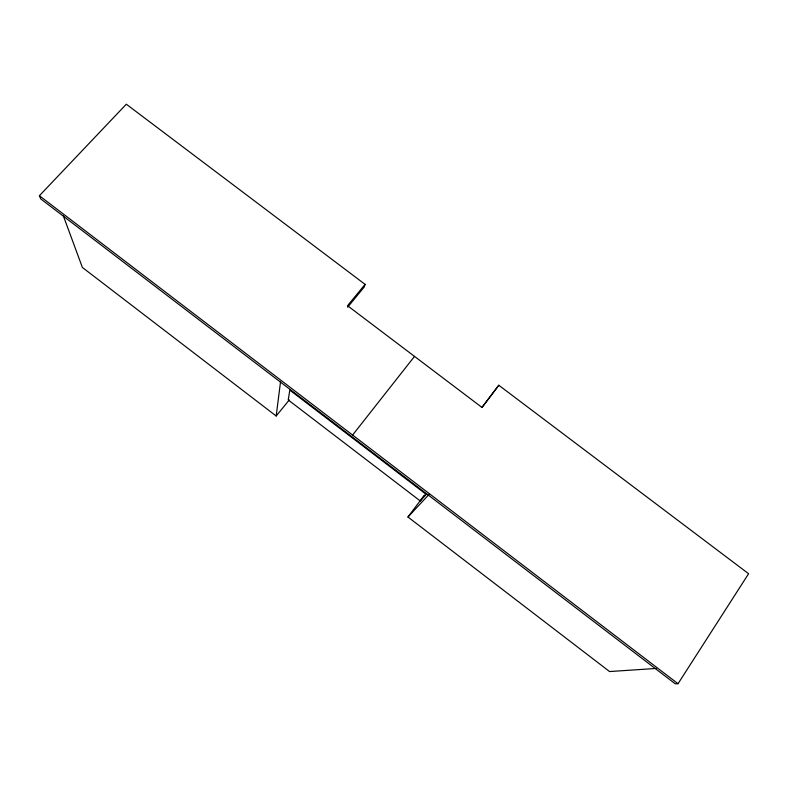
<?xml version="1.0" encoding="UTF-8"?>
<svg xmlns="http://www.w3.org/2000/svg" width="788" height="788" viewBox="0 0 788 788"><rect width="100%" height="100%" fill="white"/><g stroke="black" fill="none" stroke-linecap="round" stroke-linejoin="round"><path stroke-width="1.18" d="M63.355 215.873L82.385 267.457L276.184 416.005L280.528 381.875M481.99 407.337L498.804 385.253L748.6 573.723L678.035 683.718L675.237 683.797L40.641 198.803L39.4 195.719L126.316 104.203L365.08 284.36L364.332 286.862L347.656 307.192M656.118 668.451L609.577 671.553L407.957 517.007L424.023 495.632M420.221 500.932L426.239 494.391L289.817 390.119L288.231 399.959L420.221 500.932L425.52 494.253M498.804 385.253L482.029 407.475L347.547 305.724L365.08 284.36M352.6 435.045L414.518 356.393M276.184 416.005L289.314 399.89M407.957 517.007L429.322 494.145M39.4 195.719L678.035 683.718"/></g></svg>
